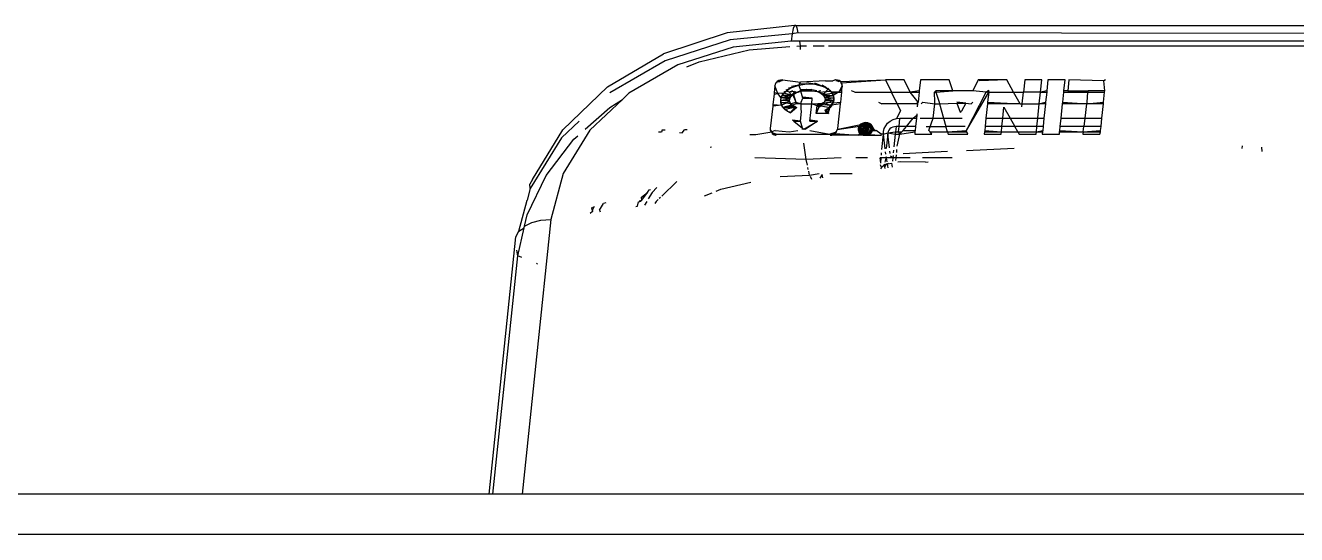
# Model space of a CAD drawing. Header units: metres. Extents: x -4.2 to 4.2, y -5.7 to 5.7.
# Drawn here: x -3.01513 to -2.98676, y -1.44581 to -1.43443 of the extents above; entities that cross this region are included whole.
import ezdxf

# ---------------------------------------------------------------- set-up
doc = ezdxf.new("R2010")
doc.units = ezdxf.units.M

msp = doc.modelspace()

# ---------------------------------------------------------------- linework, layer by layer
for p, q in [((-2.997966, -1.434437), (-2.999472, -1.434599)), ((-2.997995, -1.4345), (-2.998021, -1.434618)), ((-2.997966, -1.434437), (-2.997995, -1.4345)), ((-2.997936, -1.434433), (-2.997966, -1.434437)), ((-2.997907, -1.434488), (-2.997936, -1.434433)), ((-2.997936, -1.434433), (-2.979964, -1.434433)), ((-2.997882, -1.434598), (-2.997907, -1.434488)), ((-2.999472, -1.434599), (-3.000891, -1.435067)), ((-2.999404, -1.434758), (-3.000855, -1.435226)), ((-2.998021, -1.434618), (-2.999404, -1.434758)), ((-2.998043, -1.434782), (-2.999337, -1.434918)), ((-2.998021, -1.434618), (-2.998043, -1.434782)), ((-2.997851, -1.434782), (-2.998043, -1.434782)), ((-2.997882, -1.434598), (-2.998021, -1.434618)), ((-2.979964, -1.434618), (-2.997882, -1.434598)), ((-2.997833, -1.434888), (-2.997851, -1.434782)), ((-2.979964, -1.434782), (-2.997851, -1.434782)), ((-3.002141, -1.435805), (-3.000891, -1.435067)), ((-2.999337, -1.434918), (-3.00057, -1.435316)), ((-3.000095, -1.435245), (-2.998975, -1.434978)), ((-2.998975, -1.434978), (-2.998069, -1.434907)), ((-2.997918, -1.434895), (-2.997833, -1.434888)), ((-2.997834, -1.43497), (-2.997833, -1.434888)), ((-2.997833, -1.434888), (-2.9977, -1.434888)), ((-2.997547, -1.434888), (-2.997306, -1.434888)), ((-2.997208, -1.434888), (-2.979964, -1.434888)), ((-3.000855, -1.435226), (-3.002084, -1.43594)), ((-3.00057, -1.435316), (-3.00166, -1.43595)), ((-3.00037, -1.435358), (-3.000095, -1.435245)), ((-2.998381, -1.435715), (-2.9984, -1.435747)), ((-2.998352, -1.435688), (-2.998381, -1.435715)), ((-2.998353, -1.435717), (-2.998381, -1.435715)), ((-2.998316, -1.435667), (-2.998352, -1.435688)), ((-2.998352, -1.435688), (-2.998312, -1.435691)), ((-2.998312, -1.435691), (-2.998352, -1.435688)), ((-2.998316, -1.435667), (-2.998233, -1.43565)), ((-2.998276, -1.435654), (-2.998316, -1.435667)), ((-2.998272, -1.435678), (-2.998316, -1.435667)), ((-2.998272, -1.435678), (-2.998312, -1.435691)), ((-2.998233, -1.43565), (-2.998276, -1.435654)), ((-2.998229, -1.435673), (-2.998276, -1.435654)), ((-2.998233, -1.43565), (-2.998272, -1.435678)), ((-2.998233, -1.43565), (-2.997835, -1.4357)), ((-2.997867, -1.435766), (-2.997835, -1.4357)), ((-2.997274, -1.435673), (-2.997835, -1.4357)), ((-2.997512, -1.435749), (-2.997694, -1.435718)), ((-2.997349, -1.435789), (-2.997516, -1.435726)), ((-2.997274, -1.435673), (-2.997113, -1.435673)), ((-2.997051, -1.43565), (-2.997113, -1.435673)), ((-2.997006, -1.435678), (-2.997051, -1.43565)), ((-2.996972, -1.435667), (-2.997051, -1.43565)), ((-2.99701, -1.435654), (-2.997051, -1.43565)), ((-2.997006, -1.435678), (-2.997051, -1.43565)), ((-2.997006, -1.435678), (-2.997047, -1.435673)), ((-2.996972, -1.435667), (-2.99701, -1.435654)), ((-2.996968, -1.435691), (-2.99701, -1.435654)), ((-2.996968, -1.435691), (-2.997006, -1.435678)), ((-2.996941, -1.435688), (-2.997006, -1.435678)), ((-2.996941, -1.435688), (-2.996972, -1.435667)), ((-2.996954, -1.435691), (-2.996972, -1.435667)), ((-2.996941, -1.435688), (-2.995937, -1.43565)), ((-2.996918, -1.435715), (-2.996941, -1.435688)), ((-2.996914, -1.435739), (-2.996926, -1.435716)), ((-2.996918, -1.435715), (-2.995937, -1.43565)), ((-2.996905, -1.435747), (-2.996918, -1.435715)), ((-2.996901, -1.43577), (-2.996918, -1.435715)), ((-2.995517, -1.43565), (-2.995937, -1.43565)), ((-2.995937, -1.43565), (-2.995803, -1.435922)), ((-2.995384, -1.435922), (-2.995517, -1.43565)), ((-2.995157, -1.43565), (-2.995182, -1.435891)), ((-2.994515, -1.43565), (-2.995157, -1.43565)), ((-2.994437, -1.435891), (-2.994515, -1.43565)), ((-2.993871, -1.43565), (-2.993987, -1.435891)), ((-2.993229, -1.43565), (-2.993871, -1.43565)), ((-2.993229, -1.43565), (-2.993847, -1.435673)), ((-2.993078, -1.435922), (-2.993229, -1.43565)), ((-2.99283, -1.43565), (-2.992858, -1.435922)), ((-2.992449, -1.43565), (-2.99283, -1.43565)), ((-2.992477, -1.435922), (-2.992449, -1.43565)), ((-2.992312, -1.43565), (-2.992337, -1.435891)), ((-2.99193, -1.43565), (-2.992312, -1.43565)), ((-2.991956, -1.435891), (-2.99193, -1.43565)), ((-2.991845, -1.43565), (-2.99187, -1.435891)), ((-2.991063, -1.435673), (-2.991845, -1.43565)), ((-2.991025, -1.43565), (-2.991063, -1.435673)), ((-2.991044, -1.435891), (-2.991063, -1.435673)), ((-3.003137, -1.436762), (-3.002141, -1.435805)), ((-3.00166, -1.43595), (-3.001804, -1.436086)), ((-2.998422, -1.435968), (-2.998447, -1.436203)), ((-2.998419, -1.435937), (-2.998422, -1.435968)), ((-2.998422, -1.435968), (-2.998336, -1.435957)), ((-2.998409, -1.435781), (-2.998419, -1.435937)), ((-2.998336, -1.435957), (-2.998419, -1.435937)), ((-2.9984, -1.435747), (-2.998409, -1.435781)), ((-2.998336, -1.435957), (-2.998409, -1.435781)), ((-2.998204, -1.435949), (-2.998336, -1.435957)), ((-2.998264, -1.436053), (-2.998336, -1.435957)), ((-2.99824, -1.436), (-2.998268, -1.43603)), ((-2.998264, -1.436053), (-2.99824, -1.436)), ((-2.998204, -1.435949), (-2.998244, -1.435977)), ((-2.99824, -1.436), (-2.998204, -1.435949)), ((-2.998042, -1.435992), (-2.99824, -1.436)), ((-2.99806, -1.436048), (-2.99824, -1.436)), ((-2.998038, -1.436016), (-2.99824, -1.436)), ((-2.998155, -1.435902), (-2.998208, -1.435926)), ((-2.998204, -1.435949), (-2.998155, -1.435902)), ((-2.998042, -1.435992), (-2.998204, -1.435949)), ((-2.998096, -1.435858), (-2.998159, -1.435878)), ((-2.998155, -1.435902), (-2.998096, -1.435858)), ((-2.998123, -1.435906), (-2.998155, -1.435902)), ((-2.998079, -1.435925), (-2.998123, -1.435906)), ((-2.998027, -1.435821), (-2.9981, -1.435835)), ((-2.998096, -1.435858), (-2.998027, -1.435821)), ((-2.998013, -1.435894), (-2.998079, -1.435925)), ((-2.997974, -1.435911), (-2.998079, -1.435925)), ((-2.998042, -1.435992), (-2.998079, -1.435925)), ((-2.99806, -1.436048), (-2.998042, -1.435992)), ((-2.99806, -1.436048), (-2.998042, -1.435992)), ((-2.998042, -1.435992), (-2.997994, -1.435957)), ((-2.998042, -1.435992), (-2.998007, -1.435985)), ((-2.998038, -1.436016), (-2.998011, -1.435962)), ((-2.998038, -1.436016), (-2.998007, -1.435985)), ((-2.997867, -1.435766), (-2.998031, -1.435797)), ((-2.998027, -1.435821), (-2.997867, -1.435766)), ((-2.998007, -1.435985), (-2.997973, -1.435934)), ((-2.998007, -1.435985), (-2.997994, -1.435957)), ((-2.997969, -1.435958), (-2.998007, -1.435985)), ((-2.998007, -1.435985), (-2.997969, -1.435958)), ((-2.998007, -1.435985), (-2.997934, -1.436149)), ((-2.997974, -1.435911), (-2.997994, -1.435957)), ((-2.997994, -1.435957), (-2.997934, -1.436149)), ((-2.997974, -1.435911), (-2.99795, -1.435922)), ((-2.997974, -1.435911), (-2.997923, -1.435934)), ((-2.997969, -1.435958), (-2.997927, -1.43591)), ((-2.997969, -1.435958), (-2.997923, -1.435934)), ((-2.997923, -1.435934), (-2.997878, -1.435907)), ((-2.997923, -1.435934), (-2.997889, -1.435922)), ((-2.997889, -1.435922), (-2.997829, -1.435877)), ((-2.997889, -1.435922), (-2.997829, -1.435905)), ((-2.99769, -1.435741), (-2.997871, -1.435742)), ((-2.997867, -1.435766), (-2.99769, -1.435741)), ((-2.997829, -1.435877), (-2.997867, -1.435766)), ((-2.997575, -1.435891), (-2.997829, -1.435877)), ((-2.997829, -1.435905), (-2.997575, -1.435891)), ((-2.997782, -1.436059), (-2.997829, -1.435905)), ((-2.99782, -1.435874), (-2.997701, -1.435857)), ((-2.99758, -1.435861), (-2.99782, -1.435874)), ((-2.997755, -1.435876), (-2.997701, -1.435857)), ((-2.997701, -1.435857), (-2.99758, -1.435861)), ((-2.99769, -1.435741), (-2.997512, -1.435749)), ((-2.997683, -1.435878), (-2.99758, -1.435861)), ((-2.99758, -1.435861), (-2.997468, -1.435885)), ((-2.997575, -1.435891), (-2.997464, -1.435908)), ((-2.997512, -1.435749), (-2.997349, -1.435789)), ((-2.997464, -1.435908), (-2.99742, -1.435904)), ((-2.997464, -1.435908), (-2.99742, -1.435904)), ((-2.997464, -1.435908), (-2.997416, -1.435927)), ((-2.997379, -1.435891), (-2.99742, -1.435904)), ((-2.99742, -1.435904), (-2.997373, -1.435951)), ((-2.997416, -1.435927), (-2.997166, -1.4359)), ((-2.997416, -1.435927), (-2.997373, -1.435951)), ((-2.997416, -1.435927), (-2.997377, -1.435927)), ((-2.997373, -1.435951), (-2.997339, -1.435977)), ((-2.997373, -1.435951), (-2.997339, -1.435977)), ((-2.997373, -1.435951), (-2.997343, -1.435954)), ((-2.997278, -1.43582), (-2.997353, -1.435765)), ((-2.997349, -1.435789), (-2.997278, -1.43582)), ((-2.997339, -1.435977), (-2.997279, -1.435922)), ((-2.997339, -1.435977), (-2.997127, -1.435947)), ((-2.997339, -1.435977), (-2.997101, -1.435998)), ((-2.997339, -1.435977), (-2.997294, -1.436039)), ((-2.997339, -1.435977), (-2.997312, -1.436007)), ((-2.997312, -1.436007), (-2.997101, -1.435998)), ((-2.997312, -1.436007), (-2.997294, -1.436039)), ((-2.997294, -1.436039), (-2.997101, -1.435998)), ((-2.997217, -1.435857), (-2.997282, -1.435796)), ((-2.997279, -1.435922), (-2.997217, -1.435857)), ((-2.997278, -1.43582), (-2.997217, -1.435857)), ((-2.997166, -1.4359), (-2.997221, -1.435834)), ((-2.997217, -1.435857), (-2.997177, -1.435891)), ((-2.997177, -1.435891), (-2.997127, -1.435947)), ((-2.997149, -1.435922), (-2.997177, -1.435891)), ((-2.997127, -1.435947), (-2.99717, -1.435876)), ((-2.996983, -1.435922), (-2.997149, -1.435922)), ((-2.997101, -1.435998), (-2.997131, -1.435924)), ((-2.997127, -1.435947), (-2.996983, -1.435922)), ((-2.997127, -1.435947), (-2.997101, -1.435998)), ((-2.997088, -1.436051), (-2.997105, -1.435975)), ((-2.996983, -1.435922), (-2.997101, -1.435998)), ((-2.997101, -1.435998), (-2.997088, -1.436051)), ((-2.996966, -1.435891), (-2.996983, -1.435922)), ((-2.996983, -1.435922), (-2.996911, -1.435922)), ((-2.996903, -1.435781), (-2.996966, -1.435891)), ((-2.996908, -1.435891), (-2.996966, -1.435891)), ((-2.996935, -1.436149), (-2.996911, -1.435922)), ((-2.996911, -1.435922), (-2.996908, -1.435891)), ((-2.996908, -1.435891), (-2.996903, -1.435781)), ((-2.996903, -1.435781), (-2.996905, -1.435747)), ((-2.996899, -1.435804), (-2.996905, -1.435747)), ((-2.996623, -1.435922), (-2.996696, -1.435891)), ((-2.996623, -1.435922), (-2.995803, -1.435922)), ((-2.995803, -1.435922), (-2.995384, -1.435922)), ((-2.995676, -1.436181), (-2.995803, -1.435922)), ((-2.995182, -1.435891), (-2.995384, -1.435922)), ((-2.995384, -1.435922), (-2.995186, -1.435922)), ((-2.99521, -1.436149), (-2.995384, -1.435922)), ((-2.995186, -1.435922), (-2.99521, -1.436149)), ((-2.995182, -1.435891), (-2.995186, -1.435922)), ((-2.994846, -1.435922), (-2.994811, -1.435891)), ((-2.994846, -1.435922), (-2.994814, -1.435922)), ((-2.994835, -1.436149), (-2.994846, -1.435922)), ((-2.994814, -1.435922), (-2.994437, -1.435891)), ((-2.994811, -1.435891), (-2.994814, -1.435922)), ((-2.994814, -1.435922), (-2.994739, -1.436149)), ((-2.994437, -1.435891), (-2.994811, -1.435891)), ((-2.993987, -1.435891), (-2.994437, -1.435891)), ((-2.99413, -1.436778), (-2.993633, -1.435922)), ((-2.99413, -1.436778), (-2.993688, -1.435922)), ((-2.993688, -1.435922), (-2.993987, -1.435891)), ((-2.993688, -1.435922), (-2.993635, -1.435881)), ((-2.993633, -1.435922), (-2.993688, -1.435922)), ((-2.993633, -1.435922), (-2.993657, -1.436149)), ((-2.993635, -1.435881), (-2.993633, -1.435922)), ((-2.993633, -1.435922), (-2.993078, -1.435922)), ((-2.993078, -1.435922), (-2.992858, -1.435922)), ((-2.992935, -1.436181), (-2.993078, -1.435922)), ((-2.992885, -1.436181), (-2.992858, -1.435922)), ((-2.992477, -1.435922), (-2.992858, -1.435922)), ((-2.992504, -1.436181), (-2.992477, -1.435922)), ((-2.992337, -1.435891), (-2.992477, -1.435922)), ((-2.992477, -1.435922), (-2.99234, -1.435922)), ((-2.99234, -1.435922), (-2.992364, -1.436149)), ((-2.992337, -1.435891), (-2.99234, -1.435922)), ((-2.991983, -1.436149), (-2.991959, -1.435922)), ((-2.991959, -1.435922), (-2.991956, -1.435891)), ((-2.991959, -1.435922), (-2.991867, -1.435927)), ((-2.99187, -1.435891), (-2.991956, -1.435891)), ((-2.99187, -1.435891), (-2.991413, -1.435891)), ((-2.991867, -1.435927), (-2.991429, -1.435927)), ((-2.991429, -1.435927), (-2.991445, -1.436149)), ((-2.991413, -1.435891), (-2.991429, -1.435927)), ((-2.991429, -1.435927), (-2.991047, -1.435922)), ((-2.991044, -1.435891), (-2.991413, -1.435891)), ((-2.991071, -1.436149), (-2.991047, -1.435922)), ((-2.991047, -1.435922), (-2.991044, -1.435891)), ((-3.002639, -1.436752), (-3.00209, -1.436263)), ((-3.001804, -1.436086), (-3.002532, -1.436775)), ((-3.00209, -1.436263), (-3.001804, -1.436086)), ((-2.99845, -1.436234), (-2.998509, -1.436734)), ((-2.998447, -1.436203), (-2.99845, -1.436234)), ((-2.998254, -1.436214), (-2.99845, -1.436234)), ((-2.998447, -1.436203), (-2.998254, -1.436214)), ((-2.998264, -1.436053), (-2.998278, -1.436084)), ((-2.998278, -1.436084), (-2.998275, -1.436138)), ((-2.998274, -1.436108), (-2.998275, -1.436138)), ((-2.998274, -1.436108), (-2.998264, -1.436053)), ((-2.998073, -1.436081), (-2.998274, -1.436108)), ((-2.998271, -1.436162), (-2.998274, -1.436108)), ((-2.998076, -1.436115), (-2.998274, -1.436108)), ((-2.998071, -1.436149), (-2.998271, -1.436162)), ((-2.998254, -1.436214), (-2.998271, -1.436162)), ((-2.998152, -1.436172), (-2.998271, -1.436162)), ((-2.998271, -1.436162), (-2.998258, -1.436191)), ((-2.99806, -1.436048), (-2.998264, -1.436053)), ((-2.998073, -1.436081), (-2.998264, -1.436053)), ((-2.998152, -1.436172), (-2.998254, -1.436214)), ((-2.998224, -1.436264), (-2.998254, -1.436214)), ((-2.998254, -1.436214), (-2.998228, -1.436241)), ((-2.998032, -1.436211), (-2.998224, -1.436264)), ((-2.997999, -1.436239), (-2.998224, -1.436264)), ((-2.997959, -1.436263), (-2.998224, -1.436264)), ((-2.998181, -1.436311), (-2.998224, -1.436264)), ((-2.998224, -1.436264), (-2.998185, -1.436287)), ((-2.997959, -1.436263), (-2.998181, -1.436311)), ((-2.998076, -1.436115), (-2.998152, -1.436172)), ((-2.998056, -1.436181), (-2.998152, -1.436172)), ((-2.998071, -1.436149), (-2.99808, -1.436092)), ((-2.998076, -1.436115), (-2.998077, -1.436058)), ((-2.998076, -1.436115), (-2.99806, -1.436048)), ((-2.998076, -1.436115), (-2.998073, -1.436081)), ((-2.998056, -1.436181), (-2.998076, -1.436115)), ((-2.998071, -1.436149), (-2.998076, -1.436115)), ((-2.998056, -1.436181), (-2.998075, -1.436125)), ((-2.998073, -1.436081), (-2.998064, -1.436024)), ((-2.998073, -1.436081), (-2.99806, -1.436048)), ((-2.998056, -1.436181), (-2.998071, -1.436149)), ((-2.998063, -1.436387), (-2.997916, -1.43626)), ((-2.997959, -1.436263), (-2.998063, -1.436387)), ((-2.99806, -1.436048), (-2.998038, -1.436016)), ((-2.998032, -1.436211), (-2.99806, -1.436157)), ((-2.998056, -1.436181), (-2.997934, -1.436149)), ((-2.998032, -1.436211), (-2.998056, -1.436181)), ((-2.998032, -1.436211), (-2.998056, -1.436181)), ((-2.997999, -1.436239), (-2.998036, -1.436188)), ((-2.998003, -1.436215), (-2.998032, -1.436211)), ((-2.997999, -1.436239), (-2.998032, -1.436211)), ((-2.997937, -1.436181), (-2.998003, -1.436215)), ((-2.997959, -1.436263), (-2.998003, -1.436215)), ((-2.997959, -1.436263), (-2.998003, -1.436215)), ((-2.997959, -1.436263), (-2.997999, -1.436239)), ((-2.997912, -1.436284), (-2.997963, -1.43624)), ((-2.997912, -1.436284), (-2.997959, -1.436263)), ((-2.997912, -1.436284), (-2.997959, -1.436263)), ((-2.997934, -1.436149), (-2.997937, -1.436181)), ((-2.997821, -1.436181), (-2.997937, -1.436181)), ((-2.997934, -1.436149), (-2.997821, -1.436181)), ((-2.997821, -1.436149), (-2.997782, -1.436059)), ((-2.997821, -1.436181), (-2.997821, -1.436149)), ((-2.997817, -1.436306), (-2.997821, -1.436181)), ((-2.997821, -1.436181), (-2.997583, -1.436181)), ((-2.99757, -1.436059), (-2.997786, -1.436035)), ((-2.997782, -1.436059), (-2.99757, -1.436059)), ((-2.997624, -1.436571), (-2.997583, -1.436181)), ((-2.997583, -1.436181), (-2.99757, -1.436059)), ((-2.997583, -1.436181), (-2.997315, -1.436172)), ((-2.997462, -1.43623), (-2.997583, -1.436181)), ((-2.99748, -1.436402), (-2.997462, -1.43623)), ((-2.997423, -1.436257), (-2.99748, -1.436402)), ((-2.997347, -1.436179), (-2.997466, -1.436207)), ((-2.997423, -1.436257), (-2.997466, -1.436207)), ((-2.997427, -1.436233), (-2.997466, -1.436207)), ((-2.997384, -1.436208), (-2.997466, -1.436207)), ((-2.997462, -1.43623), (-2.997423, -1.436257)), ((-2.997462, -1.43623), (-2.997423, -1.436257)), ((-2.997384, -1.436208), (-2.997427, -1.436233)), ((-2.99738, -1.436231), (-2.997427, -1.436233)), ((-2.997423, -1.436257), (-2.99738, -1.436231)), ((-2.99738, -1.436231), (-2.997423, -1.436257)), ((-2.997347, -1.436179), (-2.997384, -1.436208)), ((-2.997343, -1.436203), (-2.997384, -1.436208)), ((-2.99738, -1.436231), (-2.997315, -1.436172)), ((-2.997343, -1.436203), (-2.99738, -1.436231)), ((-2.99738, -1.436231), (-2.99717, -1.436263)), ((-2.997319, -1.436148), (-2.997347, -1.436179)), ((-2.997315, -1.436172), (-2.997347, -1.436179)), ((-2.997315, -1.436172), (-2.997343, -1.436203)), ((-2.997343, -1.436203), (-2.99713, -1.436213)), ((-2.997296, -1.436139), (-2.997315, -1.436172)), ((-2.997296, -1.436139), (-2.997315, -1.436172)), ((-2.997315, -1.436172), (-2.997276, -1.436181)), ((-2.997285, -1.436072), (-2.997296, -1.436139)), ((-2.997286, -1.436106), (-2.997296, -1.436139)), ((-2.997296, -1.436139), (-2.9972, -1.436149)), ((-2.997294, -1.436039), (-2.997088, -1.436051)), ((-2.997294, -1.436039), (-2.997285, -1.436072)), ((-2.997294, -1.436039), (-2.997285, -1.436072)), ((-2.997288, -1.436327), (-2.997226, -1.436286)), ((-2.997285, -1.436072), (-2.997286, -1.436106)), ((-2.997286, -1.436106), (-2.997088, -1.436106)), ((-2.997285, -1.436072), (-2.997088, -1.436051)), ((-2.997285, -1.436072), (-2.997088, -1.436106)), ((-2.997284, -1.436351), (-2.997226, -1.436286)), ((-2.997276, -1.436181), (-2.9972, -1.436149)), ((-2.997276, -1.436181), (-2.99713, -1.436213)), ((-2.997226, -1.436286), (-2.997174, -1.436239)), ((-2.997226, -1.436286), (-2.997213, -1.436378)), ((-2.997222, -1.436309), (-2.997174, -1.436239)), ((-2.99717, -1.436263), (-2.997222, -1.436309)), ((-2.997174, -1.436239), (-2.997213, -1.436378)), ((-2.9972, -1.436149), (-2.997088, -1.436106)), ((-2.9972, -1.436149), (-2.997102, -1.43616)), ((-2.997174, -1.436239), (-2.997134, -1.436189)), ((-2.99717, -1.436263), (-2.997134, -1.436189)), ((-2.99713, -1.436213), (-2.99717, -1.436263)), ((-2.99713, -1.436213), (-2.997106, -1.436136)), ((-2.997102, -1.43616), (-2.99713, -1.436213)), ((-2.996938, -1.436181), (-2.99713, -1.436213)), ((-2.997106, -1.436136), (-2.997092, -1.436082)), ((-2.997102, -1.43616), (-2.997092, -1.436082)), ((-2.997088, -1.436106), (-2.997102, -1.43616)), ((-2.997102, -1.43616), (-2.996935, -1.436149)), ((-2.997088, -1.436106), (-2.997092, -1.436028)), ((-2.997088, -1.436051), (-2.997088, -1.436106)), ((-2.997002, -1.436734), (-2.996938, -1.436181)), ((-2.996938, -1.436181), (-2.996935, -1.436149)), ((-2.996091, -1.436149), (-2.996018, -1.436181)), ((-2.995676, -1.436181), (-2.996018, -1.436181)), ((-2.995676, -1.436181), (-2.995599, -1.436338)), ((-2.995257, -1.436181), (-2.995676, -1.436181)), ((-2.995257, -1.436181), (-2.99521, -1.436149)), ((-2.995213, -1.436181), (-2.995257, -1.436181)), ((-2.995221, -1.436255), (-2.995213, -1.436181)), ((-2.995213, -1.436181), (-2.99521, -1.436149)), ((-2.995102, -1.436149), (-2.995137, -1.436181)), ((-2.995102, -1.436149), (-2.994838, -1.436181)), ((-2.994869, -1.436506), (-2.994838, -1.436181)), ((-2.994838, -1.436181), (-2.994835, -1.436149)), ((-2.994838, -1.436181), (-2.99473, -1.436181)), ((-2.994739, -1.436149), (-2.99473, -1.436181)), ((-2.99473, -1.436181), (-2.994342, -1.43617)), ((-2.99473, -1.436181), (-2.994639, -1.436506)), ((-2.994142, -1.43617), (-2.994345, -1.436147)), ((-2.994342, -1.43617), (-2.994142, -1.43617)), ((-2.994342, -1.43617), (-2.994269, -1.436368)), ((-2.994142, -1.43617), (-2.994239, -1.436345)), ((-2.994142, -1.43617), (-2.994025, -1.436181)), ((-2.994025, -1.436181), (-2.993984, -1.436149)), ((-2.99366, -1.436181), (-2.993694, -1.436506)), ((-2.993657, -1.436149), (-2.99366, -1.436181)), ((-2.992935, -1.436181), (-2.99366, -1.436181)), ((-2.993657, -1.436149), (-2.992935, -1.436181)), ((-2.993319, -1.436506), (-2.993293, -1.436259)), ((-2.993293, -1.436259), (-2.993156, -1.436506)), ((-2.992935, -1.436181), (-2.992885, -1.436181)), ((-2.992893, -1.436255), (-2.992885, -1.436181)), ((-2.992885, -1.436181), (-2.992504, -1.436181)), ((-2.992538, -1.436506), (-2.992504, -1.436181)), ((-2.992504, -1.436181), (-2.992364, -1.436149)), ((-2.992367, -1.436181), (-2.992504, -1.436181)), ((-2.992367, -1.436181), (-2.992401, -1.436506)), ((-2.992364, -1.436149), (-2.992367, -1.436181)), ((-2.99202, -1.436506), (-2.991986, -1.436181)), ((-2.991986, -1.436181), (-2.991983, -1.436149)), ((-2.991449, -1.436181), (-2.991986, -1.436181)), ((-2.991983, -1.436149), (-2.991449, -1.436181)), ((-2.991449, -1.436181), (-2.991489, -1.436506)), ((-2.991449, -1.436181), (-2.991071, -1.436149)), ((-2.991445, -1.436149), (-2.991449, -1.436181)), ((-2.991074, -1.436181), (-2.991449, -1.436181)), ((-2.991108, -1.436506), (-2.991074, -1.436181)), ((-2.991074, -1.436181), (-2.991071, -1.436149)), ((-3.002775, -1.436575), (-3.003163, -1.436942)), ((-2.998127, -1.436352), (-2.998181, -1.436311)), ((-2.998181, -1.436311), (-2.998131, -1.436328)), ((-2.998063, -1.436387), (-2.998127, -1.436352)), ((-2.998127, -1.436352), (-2.998067, -1.436364)), ((-2.99798, -1.436571), (-2.998009, -1.436548)), ((-2.997836, -1.436571), (-2.998009, -1.436548)), ((-2.99798, -1.436571), (-2.997836, -1.436571)), ((-2.99798, -1.436571), (-2.997787, -1.436727)), ((-2.997836, -1.436571), (-2.997813, -1.436356)), ((-2.997787, -1.436727), (-2.997836, -1.436571)), ((-2.997813, -1.436356), (-2.997817, -1.436306)), ((-2.997755, -1.436753), (-2.997454, -1.436571)), ((-2.997454, -1.436571), (-2.997726, -1.436758)), ((-2.997454, -1.436571), (-2.997628, -1.436548)), ((-2.997624, -1.436571), (-2.997454, -1.436571)), ((-2.997209, -1.436402), (-2.99748, -1.436402)), ((-2.997209, -1.436402), (-2.997288, -1.436327)), ((-2.997213, -1.436378), (-2.997288, -1.436327)), ((-2.997222, -1.436309), (-2.997284, -1.436351)), ((-2.997284, -1.436351), (-2.997209, -1.436402)), ((-2.997222, -1.436309), (-2.997209, -1.436402)), ((-2.995889, -1.43662), (-2.995834, -1.436574)), ((-2.995834, -1.436574), (-2.995767, -1.436537)), ((-2.995767, -1.436537), (-2.995692, -1.436514)), ((-2.995599, -1.436338), (-2.995692, -1.436514)), ((-2.995692, -1.436514), (-2.995614, -1.436506)), ((-2.995632, -1.436691), (-2.995614, -1.436506)), ((-2.995614, -1.436506), (-2.995319, -1.436506)), ((-2.99547, -1.436691), (-2.995319, -1.436506)), ((-2.995319, -1.436506), (-2.99524, -1.436438)), ((-2.995319, -1.436506), (-2.995247, -1.436506)), ((-2.995247, -1.436506), (-2.995266, -1.436691)), ((-2.99524, -1.436438), (-2.995247, -1.436506)), ((-2.995236, -1.436406), (-2.99524, -1.436438)), ((-2.995163, -1.436506), (-2.994869, -1.436506)), ((-2.994966, -1.436778), (-2.994869, -1.436506)), ((-2.994869, -1.436506), (-2.994639, -1.436506)), ((-2.994639, -1.436506), (-2.994222, -1.436506)), ((-2.994639, -1.436506), (-2.994588, -1.436691)), ((-2.994269, -1.436368), (-2.994239, -1.436345)), ((-2.993694, -1.436506), (-2.993713, -1.436691)), ((-2.993694, -1.436506), (-2.993319, -1.436506)), ((-2.993339, -1.436691), (-2.993319, -1.436506)), ((-2.993319, -1.436506), (-2.993156, -1.436506)), ((-2.993156, -1.436506), (-2.992538, -1.436506)), ((-2.993156, -1.436506), (-2.993053, -1.436691)), ((-2.992558, -1.436691), (-2.992538, -1.436506)), ((-2.992538, -1.436506), (-2.992401, -1.436506)), ((-2.992401, -1.436506), (-2.99242, -1.436691)), ((-2.992039, -1.436691), (-2.99202, -1.436506)), ((-2.99202, -1.436506), (-2.991489, -1.436506)), ((-2.991489, -1.436506), (-2.991512, -1.436691)), ((-2.991489, -1.436506), (-2.991108, -1.436506)), ((-2.991127, -1.436691), (-2.991108, -1.436506)), ((-3.003811, -1.437874), (-3.003137, -1.436762)), ((-3.002532, -1.436775), (-3.003127, -1.437737)), ((-3.000937, -1.436817), (-3.000998, -1.436815)), ((-3.000916, -1.436768), (-3.000937, -1.436817)), ((-3.000916, -1.436768), (-3.000853, -1.436768)), ((-3.00053, -1.436828), (-3.00047, -1.436829)), ((-3.00047, -1.436829), (-3.000423, -1.436766)), ((-3.00036, -1.436766), (-3.000423, -1.436766)), ((-2.99883, -1.436872), (-2.99847, -1.436813)), ((-2.998509, -1.436734), (-2.998507, -1.436768)), ((-2.998507, -1.436768), (-2.998494, -1.436799)), ((-2.998507, -1.436768), (-2.99847, -1.436813)), ((-2.998494, -1.436799), (-2.99847, -1.436813)), ((-2.998494, -1.436799), (-2.998471, -1.436826)), ((-2.998471, -1.436826), (-2.99836, -1.436865)), ((-2.998471, -1.436826), (-2.99844, -1.436847)), ((-2.998395, -1.436778), (-2.99847, -1.436813)), ((-2.99847, -1.436813), (-2.998467, -1.43685)), ((-2.99847, -1.436813), (-2.998436, -1.436871)), ((-2.998467, -1.43685), (-2.99844, -1.436847)), ((-2.998467, -1.43685), (-2.998436, -1.436871)), ((-2.99844, -1.436847), (-2.99836, -1.436865)), ((-2.99844, -1.436847), (-2.998402, -1.43686)), ((-2.998436, -1.436871), (-2.998402, -1.43686)), ((-2.998436, -1.436871), (-2.99836, -1.436865)), ((-2.998402, -1.43686), (-2.99836, -1.436865)), ((-2.998398, -1.436884), (-2.99836, -1.436865)), ((-2.998398, -1.436884), (-2.99836, -1.436865)), ((-2.998395, -1.436778), (-2.998084, -1.436813)), ((-2.99836, -1.436865), (-2.997178, -1.436865)), ((-2.998084, -1.436813), (-2.997891, -1.436778)), ((-2.997785, -1.436758), (-2.997787, -1.436727)), ((-2.997787, -1.436727), (-2.997755, -1.436753)), ((-2.997626, -1.436778), (-2.997178, -1.436865)), ((-2.99706, -1.436826), (-2.997178, -1.436865)), ((-2.997095, -1.436847), (-2.997178, -1.436865)), ((-2.997178, -1.436865), (-2.997136, -1.43686)), ((-2.997132, -1.436884), (-2.997178, -1.436865)), ((-2.997132, -1.436884), (-2.997178, -1.436865)), ((-2.997136, -1.43686), (-2.997095, -1.436847)), ((-2.997091, -1.436871), (-2.997136, -1.43686)), ((-2.997095, -1.436847), (-2.99706, -1.436826)), ((-2.997056, -1.43685), (-2.997095, -1.436847)), ((-2.997091, -1.436871), (-2.997056, -1.43685)), ((-2.99706, -1.436826), (-2.997031, -1.436799)), ((-2.997027, -1.436823), (-2.99706, -1.436826)), ((-2.997056, -1.43685), (-2.997031, -1.436799)), ((-2.997056, -1.43685), (-2.996544, -1.436884)), ((-2.997031, -1.436799), (-2.997012, -1.436768)), ((-2.996515, -1.436692), (-2.997012, -1.436768)), ((-2.997012, -1.436768), (-2.997002, -1.436734)), ((-2.996451, -1.436644), (-2.996998, -1.436757)), ((-2.996539, -1.4367), (-2.996548, -1.436734)), ((-2.996513, -1.436706), (-2.996548, -1.436734)), ((-2.996518, -1.436762), (-2.996548, -1.436734)), ((-2.996548, -1.436734), (-2.996546, -1.436768)), ((-2.996546, -1.436768), (-2.996508, -1.436788)), ((-2.996546, -1.436768), (-2.996533, -1.436799)), ((-2.996535, -1.436723), (-2.996544, -1.436757)), ((-2.996544, -1.436757), (-2.996542, -1.436791)), ((-2.996544, -1.436884), (-2.996506, -1.43685)), ((-2.996542, -1.436791), (-2.996529, -1.436823)), ((-2.996519, -1.436668), (-2.996539, -1.4367)), ((-2.996539, -1.4367), (-2.996496, -1.43668)), ((-2.996515, -1.436692), (-2.996535, -1.436723)), ((-2.996533, -1.436799), (-2.996489, -1.43681)), ((-2.996533, -1.436799), (-2.99651, -1.436826)), ((-2.996529, -1.436823), (-2.996506, -1.43685)), ((-2.996513, -1.436706), (-2.99652, -1.436734)), ((-2.99652, -1.436734), (-2.996514, -1.436785)), ((-2.99652, -1.436734), (-2.996518, -1.436762)), ((-2.996491, -1.436641), (-2.996519, -1.436668)), ((-2.996519, -1.436668), (-2.996473, -1.436657)), ((-2.996519, -1.436668), (-2.996487, -1.436665)), ((-2.996518, -1.436762), (-2.996504, -1.436811)), ((-2.996518, -1.436762), (-2.996508, -1.436788)), ((-2.996513, -1.436706), (-2.996516, -1.436757)), ((-2.996509, -1.436729), (-2.996516, -1.436757)), ((-2.996439, -1.436762), (-2.996516, -1.436757)), ((-2.996516, -1.436757), (-2.996514, -1.436785)), ((-2.996421, -1.436771), (-2.996516, -1.436757)), ((-2.996487, -1.436665), (-2.996515, -1.436692)), ((-2.996514, -1.436785), (-2.996439, -1.436762)), ((-2.996455, -1.436783), (-2.996514, -1.436785)), ((-2.996514, -1.436785), (-2.996504, -1.436811)), ((-2.996496, -1.43668), (-2.996513, -1.436706)), ((-2.99651, -1.436826), (-2.996463, -1.436828)), ((-2.99651, -1.436826), (-2.996478, -1.436847)), ((-2.996496, -1.43668), (-2.996509, -1.436729)), ((-2.996492, -1.436703), (-2.996509, -1.436729)), ((-2.996509, -1.436729), (-2.996421, -1.436771)), ((-2.996508, -1.436788), (-2.996485, -1.436834)), ((-2.996508, -1.436788), (-2.996489, -1.43681)), ((-2.996478, -1.436847), (-2.996506, -1.43685)), ((-2.996506, -1.43685), (-2.996475, -1.436871)), ((-2.996504, -1.436811), (-2.996455, -1.436783)), ((-2.996432, -1.436804), (-2.996504, -1.436811)), ((-2.996454, -1.436804), (-2.996504, -1.436811)), ((-2.996504, -1.436811), (-2.996485, -1.436834)), ((-2.996473, -1.436657), (-2.996496, -1.43668)), ((-2.996473, -1.436657), (-2.996492, -1.436703)), ((-2.996469, -1.436681), (-2.996492, -1.436703)), ((-2.996492, -1.436703), (-2.996449, -1.436688)), ((-2.996492, -1.436703), (-2.996421, -1.436771)), ((-2.996455, -1.436621), (-2.996491, -1.436641)), ((-2.996491, -1.436641), (-2.996443, -1.43664)), ((-2.996491, -1.436641), (-2.996451, -1.436644)), ((-2.996489, -1.43681), (-2.996459, -1.436851)), ((-2.996489, -1.43681), (-2.996463, -1.436828)), ((-2.99641, -1.436631), (-2.996487, -1.436665)), ((-2.996451, -1.436644), (-2.996487, -1.436665)), ((-2.996485, -1.436834), (-2.996432, -1.436804)), ((-2.996415, -1.436813), (-2.996485, -1.436834)), ((-2.996431, -1.436825), (-2.996485, -1.436834)), ((-2.996485, -1.436834), (-2.996459, -1.436851)), ((-2.996478, -1.436847), (-2.996431, -1.436838)), ((-2.996478, -1.436847), (-2.996441, -1.43686)), ((-2.996441, -1.43686), (-2.996475, -1.436871)), ((-2.996443, -1.43664), (-2.996473, -1.436657)), ((-2.996443, -1.43664), (-2.996469, -1.436681)), ((-2.996439, -1.436663), (-2.996469, -1.436681)), ((-2.996469, -1.436681), (-2.996423, -1.436688)), ((-2.996463, -1.436828), (-2.996427, -1.436862)), ((-2.996463, -1.436828), (-2.996431, -1.436838)), ((-2.99646, -1.436772), (-2.996433, -1.436754)), ((-2.99646, -1.436772), (-2.996429, -1.436787)), ((-2.996454, -1.436804), (-2.99646, -1.436772)), ((-2.996432, -1.436804), (-2.99646, -1.436772)), ((-2.996459, -1.436851), (-2.996415, -1.436813)), ((-2.996459, -1.436851), (-2.996427, -1.436862)), ((-2.996414, -1.436607), (-2.996455, -1.436621)), ((-2.996455, -1.436621), (-2.996409, -1.436629)), ((-2.996455, -1.436621), (-2.99641, -1.436631)), ((-2.996427, -1.436733), (-2.996455, -1.436751)), ((-2.996455, -1.436751), (-2.996414, -1.436745)), ((-2.996455, -1.436783), (-2.996455, -1.436751)), ((-2.996439, -1.436762), (-2.996455, -1.436783)), ((-2.996453, -1.436664), (-2.996405, -1.436727)), ((-2.996453, -1.436664), (-2.996427, -1.436733)), ((-2.996421, -1.436771), (-2.996453, -1.436664)), ((-2.99641, -1.436631), (-2.996451, -1.436644)), ((-2.996449, -1.436688), (-2.996427, -1.436664)), ((-2.996449, -1.436688), (-2.996421, -1.436771)), ((-2.996409, -1.436629), (-2.996443, -1.43664)), ((-2.996441, -1.43686), (-2.996397, -1.436842)), ((-2.996441, -1.43686), (-2.996399, -1.436865)), ((-2.996409, -1.436629), (-2.996439, -1.436663)), ((-2.996405, -1.436653), (-2.996439, -1.436663)), ((-2.996305, -1.436663), (-2.996439, -1.436663)), ((-2.996439, -1.436663), (-2.996333, -1.436688)), ((-2.996439, -1.436663), (-2.996423, -1.436688)), ((-2.996439, -1.436762), (-2.996427, -1.436733)), ((-2.996439, -1.436772), (-2.996432, -1.436804)), ((-2.996399, -1.436865), (-2.996437, -1.436884)), ((-2.996433, -1.436754), (-2.996434, -1.436786)), ((-2.996434, -1.436786), (-2.996341, -1.436768)), ((-2.996434, -1.436786), (-2.996346, -1.436813)), ((-2.996432, -1.436804), (-2.996346, -1.436813)), ((-2.996431, -1.436825), (-2.996429, -1.436787)), ((-2.996431, -1.436838), (-2.996393, -1.436866)), ((-2.996431, -1.436838), (-2.996397, -1.436842)), ((-2.996429, -1.436787), (-2.996415, -1.436813)), ((-2.996429, -1.436787), (-2.99635, -1.43679)), ((-2.996405, -1.436727), (-2.996427, -1.436664)), ((-2.996421, -1.436771), (-2.996427, -1.436733)), ((-2.996427, -1.436862), (-2.996415, -1.436813)), ((-2.996427, -1.436862), (-2.996358, -1.436862)), ((-2.996427, -1.436862), (-2.996393, -1.436866)), ((-2.996401, -1.43675), (-2.996423, -1.436688)), ((-2.996423, -1.436688), (-2.996405, -1.436727)), ((-2.996423, -1.436688), (-2.996333, -1.436688)), ((-2.996421, -1.436771), (-2.996414, -1.436745)), ((-2.996421, -1.436771), (-2.996341, -1.436768)), ((-2.996417, -1.436805), (-2.99635, -1.43679)), ((-2.996417, -1.436805), (-2.99633, -1.436805)), ((-2.996326, -1.436828), (-2.996417, -1.436805)), ((-2.996415, -1.436813), (-2.99635, -1.43679)), ((-2.996346, -1.436813), (-2.996415, -1.436813)), ((-2.996415, -1.436813), (-2.996326, -1.436828)), ((-2.996358, -1.436862), (-2.996415, -1.436813)), ((-2.996324, -1.436851), (-2.996415, -1.436813)), ((-2.996372, -1.436603), (-2.996414, -1.436607)), ((-2.996414, -1.436607), (-2.996374, -1.436625)), ((-2.996414, -1.436607), (-2.996368, -1.436627)), ((-2.996341, -1.436768), (-2.996414, -1.436745)), ((-2.996345, -1.436745), (-2.996414, -1.436745)), ((-2.996368, -1.436627), (-2.99641, -1.436631)), ((-2.996374, -1.436625), (-2.996409, -1.436629)), ((-2.996374, -1.436625), (-2.996405, -1.436653)), ((-2.99637, -1.436649), (-2.996405, -1.436653)), ((-2.996305, -1.436663), (-2.996405, -1.436653)), ((-2.996336, -1.436653), (-2.996405, -1.436653)), ((-2.996405, -1.436727), (-2.996345, -1.436745)), ((-2.996343, -1.436727), (-2.996405, -1.436727)), ((-2.996333, -1.436688), (-2.996401, -1.43675)), ((-2.996401, -1.43675), (-2.996343, -1.436727)), ((-2.996339, -1.43675), (-2.996401, -1.43675)), ((-2.996399, -1.436865), (-2.996357, -1.43686)), ((-2.996397, -1.436842), (-2.996362, -1.436838)), ((-2.996397, -1.436842), (-2.996358, -1.436862)), ((-2.996357, -1.43686), (-2.996397, -1.436842)), ((-2.996395, -1.436888), (-2.996326, -1.436828)), ((-2.996357, -1.43686), (-2.996395, -1.436888)), ((-2.996393, -1.436866), (-2.996358, -1.436862)), ((-2.99633, -1.436607), (-2.996374, -1.436625)), ((-2.99634, -1.436629), (-2.996374, -1.436625)), ((-2.99633, -1.436607), (-2.996372, -1.436603)), ((-2.996372, -1.436603), (-2.996326, -1.436631)), ((-2.99634, -1.436629), (-2.99637, -1.436649)), ((-2.996336, -1.436653), (-2.99637, -1.436649)), ((-2.996326, -1.436631), (-2.996368, -1.436627)), ((-2.996362, -1.436838), (-2.996328, -1.436828)), ((-2.996362, -1.436838), (-2.996324, -1.436851)), ((-2.996316, -1.436847), (-2.996362, -1.436838)), ((-2.996358, -1.436862), (-2.996324, -1.436851)), ((-2.996357, -1.43686), (-2.996316, -1.436847)), ((-2.996316, -1.436847), (-2.996353, -1.436884)), ((-2.99635, -1.43679), (-2.996345, -1.436745)), ((-2.996346, -1.436813), (-2.996345, -1.436745)), ((-2.996341, -1.436768), (-2.996346, -1.436813)), ((-2.996345, -1.436745), (-2.99633, -1.436805)), ((-2.996315, -1.436664), (-2.996343, -1.436727)), ((-2.996337, -1.436664), (-2.996343, -1.436727)), ((-2.99633, -1.436805), (-2.996343, -1.436727)), ((-2.996293, -1.436621), (-2.99634, -1.436629)), ((-2.996309, -1.43664), (-2.99634, -1.436629)), ((-2.996339, -1.43675), (-2.996337, -1.436664)), ((-2.996333, -1.436688), (-2.996339, -1.43675)), ((-2.996309, -1.43664), (-2.996336, -1.436653)), ((-2.996305, -1.436663), (-2.996336, -1.436653)), ((-2.996305, -1.436663), (-2.996333, -1.436688)), ((-2.996333, -1.436688), (-2.996315, -1.436664)), ((-2.996293, -1.436621), (-2.99633, -1.436607)), ((-2.99633, -1.436607), (-2.996289, -1.436644)), ((-2.99633, -1.436805), (-2.996315, -1.436664)), ((-2.996311, -1.436688), (-2.99633, -1.436805)), ((-2.996328, -1.436828), (-2.996299, -1.43681)), ((-2.996281, -1.436826), (-2.996328, -1.436828)), ((-2.996328, -1.436828), (-2.996295, -1.436834)), ((-2.996289, -1.436644), (-2.996326, -1.436631)), ((-2.996326, -1.436828), (-2.99632, -1.436778)), ((-2.996255, -1.436785), (-2.996326, -1.436828)), ((-2.996271, -1.436811), (-2.996326, -1.436828)), ((-2.996326, -1.436828), (-2.996277, -1.43685)), ((-2.996295, -1.436834), (-2.996326, -1.436828)), ((-2.996324, -1.436851), (-2.996295, -1.436834)), ((-2.99632, -1.436778), (-2.996311, -1.436688)), ((-2.996247, -1.436757), (-2.99632, -1.436778)), ((-2.996316, -1.436847), (-2.996281, -1.436826)), ((-2.996281, -1.436826), (-2.996312, -1.436871)), ((-2.996312, -1.436871), (-2.996277, -1.43685)), ((-2.996279, -1.436681), (-2.996311, -1.436688)), ((-2.996247, -1.436757), (-2.996311, -1.436688)), ((-2.996249, -1.436729), (-2.996311, -1.436688)), ((-2.99626, -1.436703), (-2.996311, -1.436688)), ((-2.996283, -1.436657), (-2.996309, -1.43664)), ((-2.996261, -1.436641), (-2.996309, -1.43664)), ((-2.996279, -1.436681), (-2.996305, -1.436663)), ((-2.996299, -1.43681), (-2.996275, -1.436788)), ((-2.996252, -1.436799), (-2.996299, -1.43681)), ((-2.996299, -1.43681), (-2.996271, -1.436811)), ((-2.996295, -1.436834), (-2.996271, -1.436811)), ((-2.996261, -1.436641), (-2.996293, -1.436621)), ((-2.996293, -1.436621), (-2.996257, -1.436665)), ((-2.996257, -1.436665), (-2.996289, -1.436644)), ((-2.996264, -1.43668), (-2.996283, -1.436657)), ((-2.996238, -1.436668), (-2.996283, -1.436657)), ((-2.996281, -1.436826), (-2.996252, -1.436799)), ((-2.99626, -1.436703), (-2.996279, -1.436681)), ((-2.996252, -1.436799), (-2.996277, -1.43685)), ((-2.996277, -1.43685), (-2.996248, -1.436823)), ((-2.996275, -1.436788), (-2.996259, -1.436762)), ((-2.996233, -1.436768), (-2.996275, -1.436788)), ((-2.996271, -1.436811), (-2.996255, -1.436785)), ((-2.996253, -1.436706), (-2.996264, -1.43668)), ((-2.996225, -1.4367), (-2.996264, -1.43668)), ((-2.996238, -1.436668), (-2.996261, -1.436641)), ((-2.996261, -1.436641), (-2.996234, -1.436692)), ((-2.996249, -1.436729), (-2.99626, -1.436703)), ((-2.996259, -1.436762), (-2.996251, -1.436734)), ((-2.996223, -1.436734), (-2.996259, -1.436762)), ((-2.996234, -1.436692), (-2.996257, -1.436665)), ((-2.996255, -1.436785), (-2.996247, -1.436757)), ((-2.996251, -1.436734), (-2.996253, -1.436706)), ((-2.996223, -1.436734), (-2.996253, -1.436706)), ((-2.996252, -1.436799), (-2.996233, -1.436768)), ((-2.996247, -1.436757), (-2.996249, -1.436729)), ((-2.996233, -1.436768), (-2.996248, -1.436823)), ((-2.996248, -1.436823), (-2.996229, -1.436791)), ((-2.996225, -1.4367), (-2.996238, -1.436668)), ((-2.996238, -1.436668), (-2.996221, -1.436723)), ((-2.996221, -1.436723), (-2.996234, -1.436692)), ((-2.996233, -1.436768), (-2.996223, -1.436734)), ((-2.996223, -1.436734), (-2.996229, -1.436791)), ((-2.996229, -1.436791), (-2.99622, -1.436757)), ((-2.996229, -1.436791), (-2.996184, -1.436778)), ((-2.996223, -1.436734), (-2.996225, -1.4367)), ((-2.996225, -1.4367), (-2.99622, -1.436757)), ((-2.996221, -1.436723), (-2.996184, -1.436778)), ((-2.99622, -1.436757), (-2.996221, -1.436723)), ((-2.99622, -1.436757), (-2.996148, -1.436778)), ((-2.996184, -1.436778), (-2.996148, -1.436778)), ((-2.996032, -1.436865), (-2.996148, -1.436778)), ((-2.995981, -1.436864), (-2.996032, -1.436865)), ((-2.996017, -1.437202), (-2.995981, -1.436864)), ((-2.995981, -1.436864), (-2.99598, -1.4368)), ((-2.995981, -1.436864), (-2.995883, -1.436832)), ((-2.995944, -1.437187), (-2.995981, -1.436864)), ((-2.99598, -1.4368), (-2.995963, -1.436735)), ((-2.995963, -1.436735), (-2.995932, -1.436674)), ((-2.995932, -1.436674), (-2.995889, -1.43662)), ((-2.995883, -1.436863), (-2.995919, -1.437181)), ((-2.995874, -1.4368), (-2.995883, -1.436832)), ((-2.995883, -1.436832), (-2.995713, -1.436813)), ((-2.995883, -1.436832), (-2.995883, -1.436863)), ((-2.995883, -1.436832), (-2.995718, -1.436865)), ((-2.995848, -1.437166), (-2.995883, -1.436863)), ((-2.995859, -1.43677), (-2.995874, -1.4368)), ((-2.995837, -1.436744), (-2.995859, -1.43677)), ((-2.995809, -1.436723), (-2.995837, -1.436744)), ((-2.995776, -1.436705), (-2.995809, -1.436723)), ((-2.995739, -1.436695), (-2.995776, -1.436705)), ((-2.995718, -1.436865), (-2.995747, -1.437145)), ((-2.9957, -1.436691), (-2.995739, -1.436695)), ((-2.995713, -1.436813), (-2.995718, -1.436865)), ((-2.995718, -1.436865), (-2.995613, -1.436865)), ((-2.9957, -1.436691), (-2.995713, -1.436813)), ((-2.995713, -1.436813), (-2.995643, -1.436813)), ((-2.995632, -1.436691), (-2.9957, -1.436691)), ((-2.995673, -1.437129), (-2.995613, -1.436865)), ((-2.995643, -1.436813), (-2.995632, -1.436691)), ((-2.995613, -1.436865), (-2.995643, -1.436813)), ((-2.995643, -1.436813), (-2.995571, -1.436813)), ((-2.99547, -1.436691), (-2.995632, -1.436691)), ((-2.995613, -1.436865), (-2.995571, -1.436813)), ((-2.995613, -1.436865), (-2.995279, -1.436813)), ((-2.995571, -1.436813), (-2.995541, -1.436778)), ((-2.995541, -1.436778), (-2.99547, -1.436691)), ((-2.995541, -1.436778), (-2.995275, -1.436778)), ((-2.995266, -1.436691), (-2.99547, -1.436691)), ((-2.995279, -1.436813), (-2.995284, -1.436865)), ((-2.995284, -1.436865), (-2.994903, -1.436865)), ((-2.995275, -1.436778), (-2.995279, -1.436813)), ((-2.995266, -1.436691), (-2.995275, -1.436778)), ((-2.995029, -1.436691), (-2.994588, -1.436691)), ((-2.994966, -1.436778), (-2.99494, -1.436813)), ((-2.994903, -1.436865), (-2.99494, -1.436813)), ((-2.99494, -1.436813), (-2.994554, -1.436813)), ((-2.99416, -1.436691), (-2.994588, -1.436691)), ((-2.994554, -1.436813), (-2.994588, -1.436691)), ((-2.994554, -1.436813), (-2.99413, -1.436778)), ((-2.994554, -1.436813), (-2.994539, -1.436865)), ((-2.994554, -1.436813), (-2.994118, -1.436813)), ((-2.994539, -1.436865), (-2.994101, -1.436865)), ((-2.994118, -1.436813), (-2.99413, -1.436778)), ((-2.994101, -1.436865), (-2.994118, -1.436813)), ((-2.993726, -1.436813), (-2.993738, -1.436865)), ((-2.993738, -1.436865), (-2.993357, -1.436865)), ((-2.993722, -1.436778), (-2.993726, -1.436813)), ((-2.993726, -1.436813), (-2.993351, -1.436813)), ((-2.993713, -1.436691), (-2.993722, -1.436778)), ((-2.993722, -1.436778), (-2.993351, -1.436813)), ((-2.993339, -1.436691), (-2.993713, -1.436691)), ((-2.993357, -1.436865), (-2.993351, -1.436813)), ((-2.993351, -1.436813), (-2.993339, -1.436691)), ((-2.993351, -1.436813), (-2.992985, -1.436813)), ((-2.993053, -1.436691), (-2.993339, -1.436691)), ((-2.992558, -1.436691), (-2.993053, -1.436691)), ((-2.992985, -1.436813), (-2.993053, -1.436691)), ((-2.992985, -1.436813), (-2.992957, -1.436865)), ((-2.992985, -1.436813), (-2.99257, -1.436813)), ((-2.992957, -1.436865), (-2.992576, -1.436865)), ((-2.992576, -1.436865), (-2.99257, -1.436813)), ((-2.99257, -1.436813), (-2.992558, -1.436691)), ((-2.99257, -1.436813), (-2.992429, -1.436778)), ((-2.99257, -1.436813), (-2.992433, -1.436813)), ((-2.99242, -1.436691), (-2.992558, -1.436691)), ((-2.992433, -1.436813), (-2.992438, -1.436865)), ((-2.992438, -1.436865), (-2.992057, -1.436865)), ((-2.992429, -1.436778), (-2.992433, -1.436813)), ((-2.99242, -1.436691), (-2.992429, -1.436778)), ((-2.992057, -1.436865), (-2.992052, -1.436813)), ((-2.992052, -1.436813), (-2.992048, -1.436778)), ((-2.992052, -1.436813), (-2.991527, -1.436813)), ((-2.992048, -1.436778), (-2.992039, -1.436691)), ((-2.992048, -1.436778), (-2.991527, -1.436813)), ((-2.991512, -1.436691), (-2.992039, -1.436691)), ((-2.991527, -1.436813), (-2.991533, -1.436865)), ((-2.991533, -1.436865), (-2.991152, -1.436865)), ((-2.991527, -1.436813), (-2.991512, -1.436691)), ((-2.991527, -1.436813), (-2.991136, -1.436778)), ((-2.991527, -1.436813), (-2.99114, -1.436813)), ((-2.991127, -1.436691), (-2.991512, -1.436691)), ((-2.991152, -1.436865), (-2.99114, -1.436813)), ((-2.99114, -1.436813), (-2.991136, -1.436778)), ((-2.991136, -1.436778), (-2.991127, -1.436691)), ((-3.003163, -1.436942), (-3.003862, -1.438073)), ((-3.003509, -1.437784), (-3.002887, -1.436973)), ((-3.002887, -1.436973), (-3.002804, -1.436899)), ((-2.999851, -1.437154), (-2.999822, -1.437142)), ((-2.99896, -1.436869), (-2.99883, -1.436872)), ((-2.998436, -1.436871), (-2.998398, -1.436884)), ((-2.997709, -1.437427), (-2.997756, -1.437063)), ((-2.997174, -1.436888), (-2.997132, -1.436884)), ((-2.996437, -1.436884), (-2.997174, -1.436888)), ((-2.997132, -1.436884), (-2.997091, -1.436871)), ((-2.996544, -1.436884), (-2.996475, -1.436871)), ((-2.996475, -1.436871), (-2.996437, -1.436884)), ((-2.996437, -1.436884), (-2.996395, -1.436888)), ((-2.996437, -1.436884), (-2.996395, -1.436888)), ((-2.996395, -1.436888), (-2.996353, -1.436884)), ((-2.996353, -1.436884), (-2.996312, -1.436871)), ((-2.996353, -1.436884), (-2.996028, -1.436888)), ((-2.996312, -1.436871), (-2.996028, -1.436888)), ((-2.987975, -1.437124), (-2.987982, -1.437185)), ((-2.997709, -1.437427), (-2.99885, -1.437394)), ((-2.996922, -1.437394), (-2.997709, -1.437427)), ((-2.99768, -1.437555), (-2.997709, -1.437427)), ((-2.996336, -1.437394), (-2.996601, -1.437394)), ((-2.996031, -1.437389), (-2.996057, -1.437394)), ((-2.996044, -1.437507), (-2.996057, -1.437394)), ((-2.996044, -1.437507), (-2.996031, -1.437389)), ((-2.995914, -1.437394), (-2.996031, -1.437389)), ((-2.996029, -1.437334), (-2.996024, -1.437277)), ((-2.995918, -1.437368), (-2.995951, -1.437491)), ((-2.995929, -1.437312), (-2.995935, -1.437259)), ((-2.995914, -1.437394), (-2.995918, -1.437368)), ((-2.995897, -1.437482), (-2.995914, -1.437394)), ((-2.995773, -1.437394), (-2.995914, -1.437394)), ((-2.995834, -1.437296), (-2.99584, -1.43724)), ((-2.995773, -1.437394), (-2.995824, -1.43735)), ((-2.995773, -1.437394), (-2.99578, -1.437462)), ((-2.995768, -1.43734), (-2.995773, -1.437394)), ((-2.995697, -1.437394), (-2.995773, -1.437394)), ((-2.995755, -1.437223), (-2.995762, -1.437282)), ((-2.995702, -1.437448), (-2.995697, -1.437394)), ((-2.995697, -1.437394), (-2.995691, -1.437326)), ((-2.995386, -1.437394), (-2.995697, -1.437394)), ((-2.995686, -1.437268), (-2.99568, -1.437208)), ((-2.994555, -1.437252), (-2.995542, -1.437298)), ((-2.994446, -1.437394), (-2.995107, -1.437394)), ((-2.993065, -1.437182), (-2.994128, -1.437232)), ((-2.987547, -1.437156), (-2.987537, -1.437246)), ((-2.997658, -1.437651), (-2.997668, -1.437609)), ((-2.997629, -1.437777), (-2.997649, -1.437692)), ((-2.996029, -1.437603), (-2.996048, -1.43755)), ((-2.996029, -1.437603), (-2.996048, -1.43764)), ((-2.995974, -1.437555), (-2.996029, -1.437603)), ((-2.995922, -1.437529), (-2.995974, -1.437555)), ((-2.995955, -1.437534), (-2.995974, -1.437555)), ((-2.99596, -1.437594), (-2.995974, -1.437555)), ((-2.995922, -1.437529), (-2.99596, -1.437594)), ((-2.995955, -1.437534), (-2.99596, -1.437594)), ((-2.99596, -1.437594), (-2.995954, -1.437626)), ((-2.99587, -1.43752), (-2.995958, -1.437564)), ((-2.99589, -1.437524), (-2.995922, -1.437529)), ((-2.99589, -1.437524), (-2.995795, -1.437508)), ((-2.995873, -1.437613), (-2.99589, -1.437524)), ((-2.995778, -1.437599), (-2.995795, -1.437508)), ((-2.995607, -1.437477), (-2.995662, -1.437486)), ((-2.995044, -1.437486), (-2.995607, -1.437477)), ((-2.995044, -1.437486), (-2.994985, -1.437477)), ((-3.003931, -1.438663), (-3.003509, -1.437784)), ((-3.003811, -1.437874), (-3.003873, -1.437982)), ((-3.003862, -1.438073), (-3.003873, -1.437982)), ((-3.003127, -1.437737), (-3.003403, -1.438768)), ((-3.000594, -1.43792), (-3.000928, -1.438244)), ((-2.999613, -1.438094), (-2.998943, -1.437934)), ((-2.998283, -1.437811), (-2.997629, -1.437777)), ((-2.997629, -1.437777), (-2.997418, -1.437742)), ((-2.997579, -1.437875), (-2.997613, -1.437809)), ((-2.997348, -1.437765), (-2.997403, -1.437848)), ((-2.997335, -1.437837), (-2.997348, -1.437765)), ((-2.997179, -1.437737), (-2.996682, -1.437737)), ((-3.003862, -1.438073), (-3.003933, -1.438338)), ((-3.001382, -1.438272), (-3.001248, -1.438165)), ((-3.001372, -1.438338), (-3.001382, -1.438272)), ((-3.001372, -1.438338), (-3.001248, -1.438165)), ((-3.001248, -1.438165), (-3.001209, -1.438106)), ((-3.001145, -1.438165), (-3.001228, -1.438307)), ((-3.001209, -1.438106), (-3.001179, -1.438097)), ((-3.001036, -1.438054), (-3.001145, -1.438165)), ((-3.00096, -1.438275), (-3.000984, -1.438298)), ((-2.999973, -1.438242), (-2.999803, -1.438172)), ((-2.999717, -1.438137), (-2.999613, -1.438094)), ((-3.004115, -1.439028), (-3.003933, -1.438338)), ((-3.002477, -1.438489), (-3.002493, -1.438515)), ((-3.002493, -1.438515), (-3.002474, -1.438588)), ((-3.002474, -1.438588), (-3.002457, -1.438523)), ((-3.002457, -1.438523), (-3.002426, -1.438473)), ((-3.002316, -1.438557), (-3.002227, -1.438413)), ((-3.002316, -1.438557), (-3.0023, -1.438599)), ((-3.002176, -1.438398), (-3.002227, -1.438413)), ((-3.001509, -1.438478), (-3.001467, -1.438471)), ((-3.001467, -1.438471), (-3.001444, -1.438373)), ((-3.001444, -1.438373), (-3.001389, -1.438361)), ((-3.001431, -1.43835), (-3.001372, -1.438338)), ((-3.001264, -1.438368), (-3.00131, -1.438447)), ((-3.001054, -1.438366), (-3.001085, -1.438413)), ((-3.001007, -1.43832), (-3.001054, -1.438366)), ((-3.003403, -1.438768), (-3.004045, -1.444906)), ((-3.003989, -1.438918), (-3.003931, -1.438663)), ((-3.003989, -1.438918), (-3.003827, -1.438838)), ((-3.003827, -1.438838), (-3.003626, -1.438786)), ((-3.003626, -1.438786), (-3.003403, -1.438768)), ((-3.002474, -1.438588), (-3.002525, -1.438634)), ((-3.004181, -1.439153), (-3.004115, -1.439028)), ((-3.004138, -1.439578), (-3.003997, -1.438953)), ((-3.004115, -1.439028), (-3.003997, -1.438953)), ((-3.003997, -1.438953), (-3.003989, -1.438918)), ((-3.004783, -1.444906), (-3.004181, -1.439153)), ((-3.004696, -1.444906), (-3.004138, -1.439578)), ((-3.004138, -1.439578), (-3.004159, -1.439455)), ((-3.004051, -1.439615), (-3.004138, -1.439578)), ((-3.003698, -1.439765), (-3.003727, -1.439752)), ((-3.004783, -1.444906), (-3.092251, -1.444906)), ((-3.004696, -1.444906), (-3.004783, -1.444906)), ((-3.004045, -1.444906), (-3.004696, -1.444906)), ((-2.96149, -1.444906), (-3.004045, -1.444906)), ((-2.012686, -1.445806), (-3.094177, -1.445806))]:
    msp.add_line(p, q)

doc.saveas('drawing.dxf')
